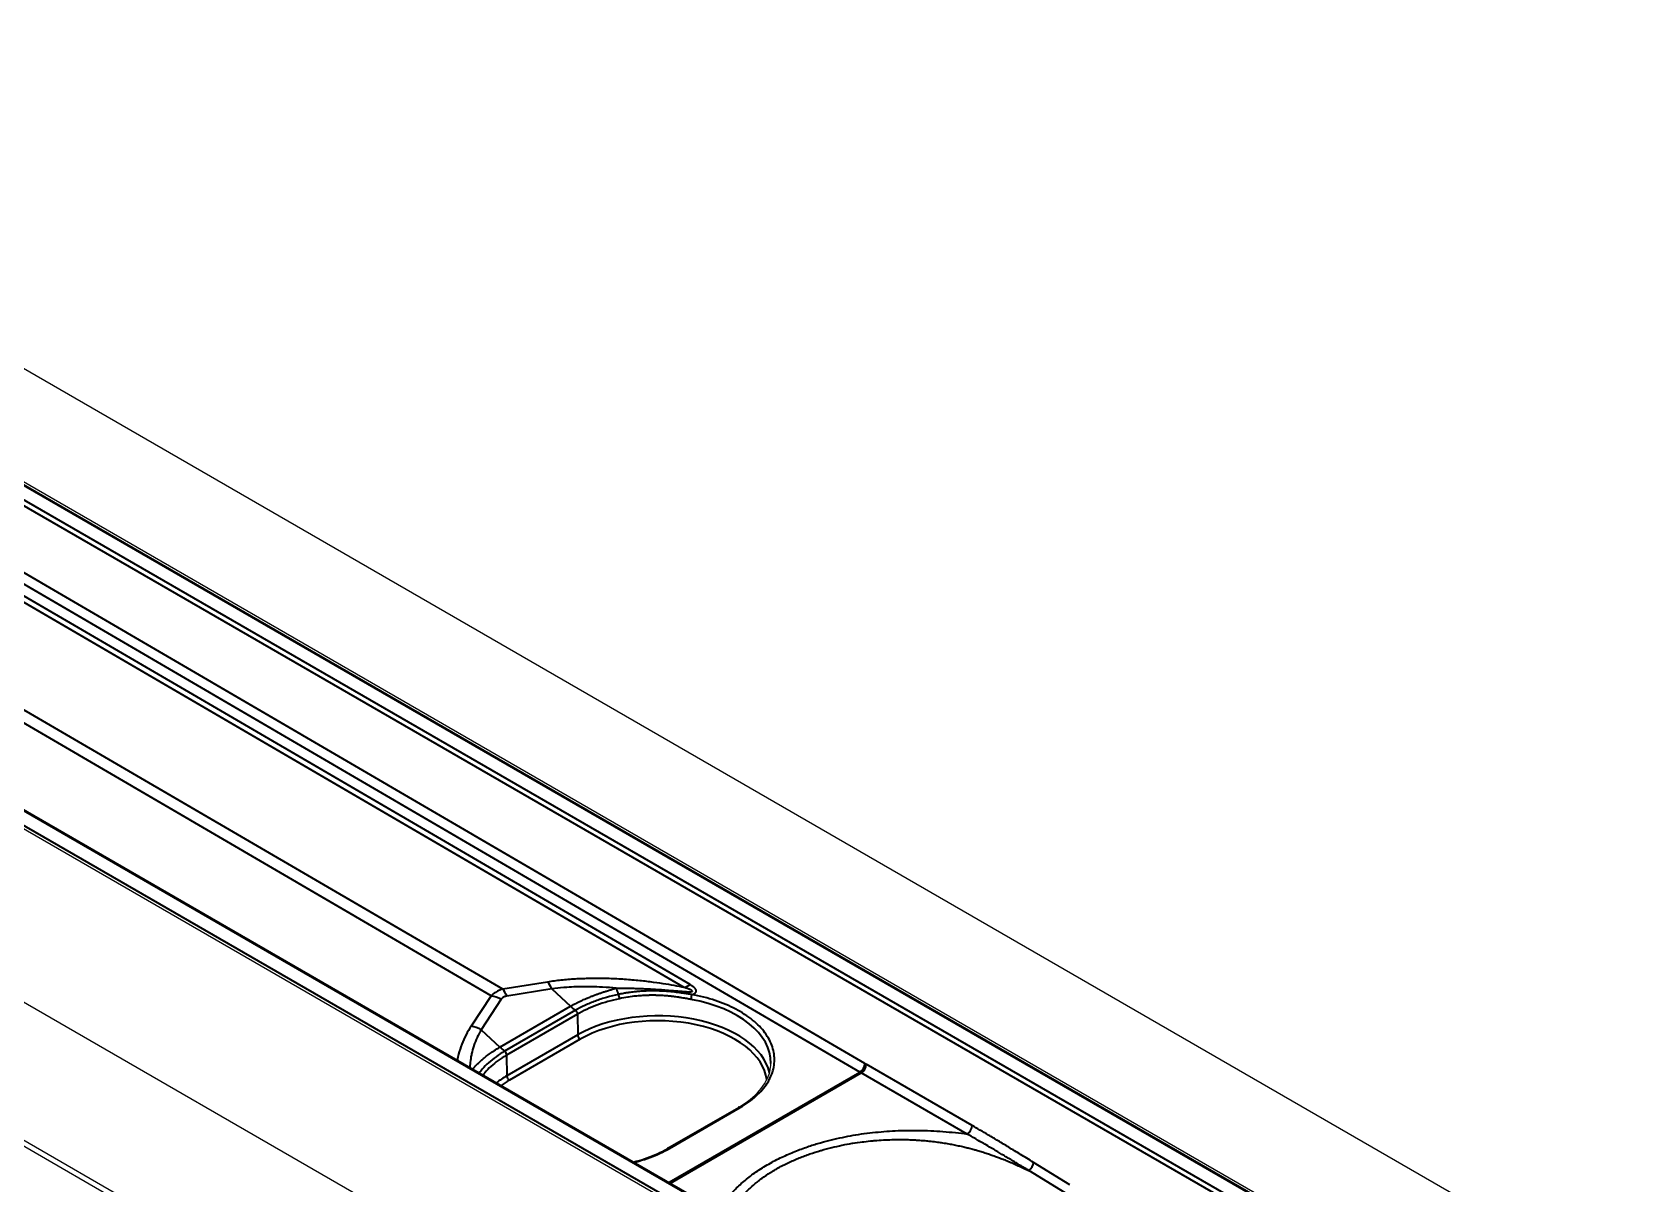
# Model space of a CAD drawing. Header units: millimetres. Extents: x 101 to 3000, y 150 to 4305.
# Drawn here: x 1748.4 to 1919.1, y 1301.6 to 1424.1 of the extents above; entities that cross this region are included whole.
import ezdxf

# ---------------------------------------------------------------- set-up
doc = ezdxf.new("R2010")
doc.units = ezdxf.units.MM
doc.header["$LTSCALE"] = 15
doc.layers.add('_Sichtbarkanten', color=7, linetype='Continuous', lineweight=25)
doc.layers.add('Sichtbar schmal (ISO)', color=7, linetype='Continuous', lineweight=35)

msp = doc.modelspace()

# ---------------------------------------------------------------- linework, layer by layer
at = {"layer": '_Sichtbarkanten'}
for p, q in [((1636.03, 1452.7), (2166.36, 1146.51)), ((1577.69, 1419.02), (2108.02, 1112.83)), ((1679.52, 1415.26), (2101.67, 1171.53)), ((1680.21, 1415.13), (2101.29, 1172.02)), ((2069.31, 1153.55), (1648.23, 1396.67)), ((2071.7, 1154.24), (1649.56, 1397.95)), ((1615.08, 1382.12), (1813.96, 1267.3)), ((1671.56, 1350.13), (1762.25, 1297.77)), ((1823.48, 1309.77), (1815.95, 1305.42))]:
    msp.add_line(p, q, dxfattribs=at)
msp.add_ellipse((1814.88, 1314.58), major_axis=(-12.05, 0.06), ratio=0.580459, start_param=3.131904, end_param=3.131913, dxfattribs=at)
for points, knots in [([(1823.48, 1309.77), (1824.38, 1310.29), (1825.15, 1310.91), (1826.26, 1312.19), (1826.63, 1312.88), (1826.88, 1313.86), (1826.93, 1314.16), (1826.93, 1314.45)], [0, 0, 0, 0, 0.5169, 0.5169, 1.025359, 1.025359, 1.242943, 1.242943, 1.242943, 1.242943]), ([(1812.32, 1303.99), (1813.13, 1304.2), (1813.9, 1304.45), (1815.08, 1304.96), (1815.53, 1305.18), (1815.95, 1305.42)], [2.7346779, 2.7346779, 2.7346779, 2.7346779, 3.0876656, 3.0876656, 3.3269025, 3.3269025, 3.3269025, 3.3269025])]:
    msp.add_open_spline(points, degree=3, knots=knots, dxfattribs=at)
at = {"layer": 'Sichtbar schmal (ISO)'}
for p, q in [((2101.48, 1171.51), (1679.33, 1415.24)), ((2099.87, 1170.29), (1677.74, 1414.01)), ((1678.01, 1414.47), (2100.14, 1170.75)), ((1836.92, 1314.43), (1677.74, 1407.31)), ((1836.39, 1313.52), (1677.21, 1406.4)), ((1648.03, 1397.17), (2070.18, 1153.44)), ((2071.51, 1154.22), (1649.38, 1397.94)), ((1818.33, 1322.83), (1703.96, 1389.54)), ((1817.72, 1322.52), (1703.36, 1389.23)), ((1798.42, 1322.33), (1700.41, 1379.51)), ((1797.21, 1321.64), (1699.2, 1378.81)), ((1803.19, 1323.1), (1798.42, 1322.33)), ((1797.21, 1321.64), (1795.07, 1318.41)), ((1798.27, 1321.26), (1796.13, 1318.03)), ((1803.65, 1322.37), (1798.87, 1321.61)), ((1803.65, 1322.37), (1805.64, 1320.52)), ((1798.12, 1316.18), (1805.64, 1320.52)), ((1806.14, 1320.09), (1798.62, 1315.75)), ((1806.36, 1319.67), (1798.83, 1315.32)), ((1806.36, 1319.67), (1806.39, 1317.47)), ((1796.13, 1318.03), (1798.12, 1316.18)), ((1806.39, 1317.47), (1798.86, 1313.12)), ((1806.66, 1317.01), (1799.13, 1312.67)), ((1798.83, 1315.32), (1798.86, 1313.12)), ((1816.1, 1301.81), (1836.39, 1313.52)), ((1816.24, 1301.73), (1836.53, 1313.44)), ((1847.79, 1306.94), (1836.53, 1313.44)), ((1848.32, 1307.85), (1837.06, 1314.35)), ((1816.14, 1305.41), (1823.67, 1309.75)), ((1858.2, 1300.68), (1854.35, 1303.06)), ((1858.7, 1301.55), (1854.84, 1303.92))]:
    msp.add_line(p, q, dxfattribs=at)
for centre, major_axis, ratio, start_param, end_param in [((1802.88, 1319.89), (0.59, -3.7), 0.393811, 2.240031, 2.552528), ((1797.49, 1318.78), (3.13, -2.07), 0.678392, 1.764791, 2.077288), ((1798.1, 1319.13), (0.59, -3.7), 0.393812, 2.240031, 2.552527), ((1811.2, 1326.87), (1.27, -7.39), 0.236301, 5.314743, 5.431955), ((1810.7, 1321.52), (0.079, -0.367), 0.269867, 0.94212, 2.279891), ((1818.36, 1328.93), (3.78, 6.48), 0.574319, 3.815229, 3.929596), ((1818.54, 1321.45), (-0.067, -0.369), 0.237426, 3.781911, 5.332801), ((1814.88, 1314.58), (-12.05, 0.06), 0.580459, 3.131913, 4.416645), ((1807.19, 1325.48), (3.75, -6.5), 0.57735, 5.201094, 5.298232), ((1814.88, 1312.57), (12.01, 0), 0.57735, 0.132278, 2.356194), ((1795.36, 1315.55), (3.13, -2.07), 0.678392, 1.764791, 2.077288), ((1814.88, 1312.27), (11.63, 0), 0.57735, 0.067115, 2.356194), ((1799.67, 1321.14), (3.75, -6.5), 0.57735, 5.201094, 5.298232), ((1806.66, 1317.32), (-0.187, 0.325), 0.57735, 0.802851, 2.356194), ((1798.57, 1315.47), (0.181, -0.328), 0.577882, 0.813784, 2.167422), ((1836.39, 1314.13), (0.378, 0.648), 0.574372, 3.929636, 5.482984), ((1837.57, 1347.98), (-17.73, 35.68), 0.585277, 2.413998, 2.418965), ((1807.35, 1308.22), (-12.01, 0), 0.57735, 5.497787, 5.637259), ((1799.13, 1312.97), (-0.187, 0.325), 0.57735, 0.802851, 2.356194), ((1836.53, 1344.06), (-18.75, 32.48), 0.57735, 2.350959, 2.356194), ((1836.53, 1314.05), (0.375, 0.65), 0.57735, 3.926992, 5.480334), ((1807.35, 1307.92), (-11.63, 0), 0.57735, 5.497787, 5.609846), ((1823.67, 1309.45), (-0.187, 0.325), 0.57735, 5.492551, 6.283185), ((1847.79, 1307.55), (0.375, 0.65), 0.57735, 3.926991, 5.480334), ((1816.14, 1305.1), (-0.188, 0.325), 0.57735, 5.492551, 6.283185), ((1854.31, 1303.63), (0.393, 0.639), 0.55888, 4.038057, 5.496129)]:
    msp.add_ellipse(centre, major_axis=major_axis, ratio=ratio, start_param=start_param, end_param=end_param, dxfattribs=at)
for points, knots in [([(1817.72, 1322.52), (1817.39, 1322.58), (1817.03, 1322.65), (1816.66, 1322.72), (1816.28, 1322.79), (1815.89, 1322.85), (1815.46, 1322.92), (1815.04, 1322.98), (1814.59, 1323.05), (1814.11, 1323.11), (1813.63, 1323.17), (1813.13, 1323.22), (1812.6, 1323.27), (1812.07, 1323.32), (1811.52, 1323.37), (1810.97, 1323.4), (1810.42, 1323.43), (1809.87, 1323.46), (1809.32, 1323.47), (1808.77, 1323.48), (1808.24, 1323.48), (1807.71, 1323.47), (1807.17, 1323.46), (1806.64, 1323.44), (1806.12, 1323.41), (1805.61, 1323.38), (1805.1, 1323.34), (1804.61, 1323.29), (1804.12, 1323.24), (1803.65, 1323.17), (1803.19, 1323.1)], [0, 0, 0, 0, 0.1, 0.1, 0.1, 0.2, 0.2, 0.2, 0.3, 0.3, 0.3, 0.4, 0.4, 0.4, 0.5, 0.5, 0.5, 0.6, 0.6, 0.6, 0.7, 0.7, 0.7, 0.8, 0.8, 0.8, 0.9, 0.9, 0.9, 1, 1, 1, 1]), ([(1798.42, 1322.33), (1798.32, 1322.31), (1798.22, 1322.28), (1798.13, 1322.24), (1798.04, 1322.21), (1797.96, 1322.17), (1797.87, 1322.12), (1797.79, 1322.08), (1797.71, 1322.04), (1797.64, 1321.99), (1797.56, 1321.94), (1797.49, 1321.88), (1797.41, 1321.83), (1797.34, 1321.77), (1797.27, 1321.7), (1797.21, 1321.64)], [0.000001, 0.000001, 0.000001, 0.000001, 0.2, 0.2, 0.2, 0.4, 0.4, 0.4, 0.6, 0.6, 0.6, 0.8, 0.8, 0.8, 1, 1, 1, 1]), ([(1798.87, 1321.61), (1798.82, 1321.6), (1798.71, 1321.57), (1798.57, 1321.52), (1798.45, 1321.45), (1798.35, 1321.37), (1798.29, 1321.3), (1798.27, 1321.26)], [0.0000019, 0.0000019, 0.0000019, 0.0000019, 0.2, 0.4, 0.6, 0.8, 1, 1, 1, 1]), ([(1810.48, 1322.44), (1810, 1322.48), (1809.52, 1322.52), (1809.04, 1322.55), (1808.93, 1322.55), (1808.83, 1322.56), (1808.72, 1322.56), (1808.35, 1322.58), (1807.98, 1322.59), (1807.62, 1322.59), (1807.39, 1322.6), (1807.17, 1322.6), (1806.94, 1322.59), (1806.7, 1322.59), (1806.46, 1322.59), (1806.23, 1322.58), (1805.89, 1322.57), (1805.56, 1322.55), (1805.23, 1322.53), (1805.12, 1322.52), (1805.01, 1322.51), (1804.9, 1322.51), (1804.47, 1322.47), (1804.05, 1322.43), (1803.65, 1322.37)], [0.0000001, 0.0000001, 0.0000001, 0.0000001, 0.2, 0.2, 0.2, 0.2441304, 0.2441304, 0.2441304, 0.4, 0.4, 0.4, 0.4962834, 0.4962834, 0.4962834, 0.6, 0.6, 0.6, 0.7482983, 0.7482983, 0.7482983, 0.8, 0.8, 0.8, 1, 1, 1, 1]), ([(1805.64, 1320.52), (1805.85, 1320.64), (1806.06, 1320.75), (1806.25, 1320.85), (1806.27, 1320.86), (1806.29, 1320.87), (1806.31, 1320.88), (1806.48, 1320.97), (1806.66, 1321.06), (1806.82, 1321.13), (1806.85, 1321.15), (1806.88, 1321.16), (1806.91, 1321.18), (1807.06, 1321.25), (1807.21, 1321.31), (1807.35, 1321.37), (1807.39, 1321.39), (1807.43, 1321.41), (1807.47, 1321.42), (1807.6, 1321.48), (1807.73, 1321.53), (1807.85, 1321.58), (1807.9, 1321.6), (1807.95, 1321.62), (1807.99, 1321.63), (1808.11, 1321.68), (1808.22, 1321.72), (1808.34, 1321.76), (1808.39, 1321.78), (1808.44, 1321.8), (1808.49, 1321.82), (1808.59, 1321.86), (1808.7, 1321.89), (1808.81, 1321.93), (1808.86, 1321.95), (1808.92, 1321.97), (1808.97, 1321.99), (1809.08, 1322.02), (1809.19, 1322.06), (1809.31, 1322.09), (1809.36, 1322.11), (1809.41, 1322.13), (1809.46, 1322.14), (1809.59, 1322.18), (1809.72, 1322.22), (1809.85, 1322.26), (1809.89, 1322.27), (1809.93, 1322.28), (1809.97, 1322.29), (1810.14, 1322.34), (1810.31, 1322.39), (1810.48, 1322.44)], [0, 0, 0, 0, 0.1017218, 0.1017218, 0.1017218, 0.1111111, 0.1111111, 0.1111111, 0.2046711, 0.2046711, 0.2046711, 0.2222222, 0.2222222, 0.2222222, 0.308684, 0.308684, 0.308684, 0.3333333, 0.3333333, 0.3333333, 0.4139675, 0.4139675, 0.4139675, 0.4444444, 0.4444444, 0.4444444, 0.521176, 0.521176, 0.521176, 0.5555556, 0.5555556, 0.5555556, 0.6300864, 0.6300864, 0.6300864, 0.6666667, 0.6666667, 0.6666667, 0.7425849, 0.7425849, 0.7425849, 0.7777778, 0.7777778, 0.7777778, 0.8638146, 0.8638146, 0.8638146, 0.8888889, 0.8888889, 0.8888889, 0.9999999, 0.9999999, 0.9999999, 0.9999999]), ([(1810.72, 1321.78), (1810.3, 1321.68), (1809.88, 1321.58), (1809.47, 1321.47), (1809.06, 1321.35), (1808.66, 1321.22), (1808.28, 1321.08), (1807.89, 1320.93), (1807.52, 1320.78), (1807.16, 1320.61), (1806.8, 1320.45), (1806.46, 1320.27), (1806.14, 1320.09)], [0, 0, 0, 0, 0.248741, 0.248741, 0.248741, 0.499365, 0.499365, 0.499365, 0.749894, 0.749894, 0.749894, 1, 1, 1, 1]), ([(1810.83, 1321.32), (1810.41, 1321.23), (1810, 1321.13), (1809.61, 1321.02), (1809.2, 1320.9), (1808.81, 1320.78), (1808.44, 1320.64), (1808.06, 1320.5), (1807.7, 1320.35), (1807.35, 1320.19), (1807, 1320.02), (1806.67, 1319.85), (1806.36, 1319.67)], [0, 0, 0, 0, 0.24907, 0.24907, 0.24907, 0.5, 0.5, 0.5, 0.75, 0.75, 0.75, 1, 1, 1, 1]), ([(1810.48, 1322.44), (1810.5, 1322.44), (1810.51, 1322.44), (1810.53, 1322.44), (1810.73, 1322.44), (1810.93, 1322.44), (1811.12, 1322.44), (1811.33, 1322.44), (1811.53, 1322.44), (1811.73, 1322.44), (1811.93, 1322.44), (1812.13, 1322.43), (1812.33, 1322.43), (1812.34, 1322.43), (1812.35, 1322.43), (1812.37, 1322.43), (1812.55, 1322.42), (1812.73, 1322.42), (1812.92, 1322.41), (1813.11, 1322.41), (1813.3, 1322.4), (1813.49, 1322.39), (1813.68, 1322.38), (1813.87, 1322.37), (1814.04, 1322.36), (1814.05, 1322.36), (1814.06, 1322.36), (1814.08, 1322.36), (1814.24, 1322.35), (1814.39, 1322.34), (1814.53, 1322.33), (1814.68, 1322.32), (1814.83, 1322.31), (1814.96, 1322.31), (1815.1, 1322.3), (1815.23, 1322.29), (1815.35, 1322.28), (1815.43, 1322.27), (1815.52, 1322.27), (1815.6, 1322.26), (1815.63, 1322.26), (1815.66, 1322.25), (1815.7, 1322.25), (1815.81, 1322.24), (1815.91, 1322.24), (1816.01, 1322.23), (1816.11, 1322.22), (1816.2, 1322.21), (1816.29, 1322.2), (1816.38, 1322.2), (1816.47, 1322.19), (1816.55, 1322.18), (1816.63, 1322.18), (1816.71, 1322.17), (1816.79, 1322.16), (1816.84, 1322.16), (1816.89, 1322.15), (1816.94, 1322.15), (1816.96, 1322.15), (1816.98, 1322.15), (1817, 1322.15), (1817.07, 1322.14), (1817.13, 1322.13), (1817.19, 1322.13), (1817.26, 1322.12), (1817.32, 1322.12), (1817.37, 1322.12), (1817.43, 1322.11), (1817.48, 1322.11), (1817.54, 1322.1), (1817.59, 1322.1), (1817.64, 1322.1), (1817.68, 1322.09), (1817.73, 1322.09), (1817.78, 1322.09), (1817.82, 1322.08), (1817.87, 1322.08), (1817.91, 1322.08), (1817.95, 1322.08), (1817.99, 1322.07), (1818.03, 1322.07), (1818.06, 1322.07), (1818.09, 1322.07), (1818.12, 1322.07), (1818.15, 1322.07), (1818.16, 1322.07), (1818.16, 1322.07), (1818.17, 1322.07), (1818.2, 1322.07), (1818.23, 1322.07), (1818.26, 1322.07), (1818.29, 1322.07), (1818.32, 1322.07), (1818.35, 1322.07), (1818.37, 1322.07), (1818.4, 1322.07), (1818.42, 1322.07), (1818.44, 1322.07), (1818.46, 1322.08), (1818.48, 1322.08), (1818.49, 1322.08), (1818.51, 1322.08), (1818.52, 1322.09), (1818.53, 1322.09), (1818.54, 1322.09), (1818.55, 1322.1), (1818.56, 1322.1), (1818.57, 1322.11), (1818.57, 1322.11), (1818.58, 1322.12), (1818.58, 1322.12), (1818.58, 1322.13), (1818.58, 1322.13), (1818.58, 1322.14), (1818.58, 1322.14), (1818.58, 1322.15), (1818.57, 1322.16), (1818.56, 1322.17), (1818.56, 1322.17), (1818.55, 1322.18), (1818.53, 1322.19), (1818.52, 1322.2), (1818.5, 1322.21), (1818.48, 1322.22), (1818.47, 1322.23), (1818.45, 1322.24), (1818.42, 1322.26), (1818.4, 1322.27), (1818.37, 1322.28), (1818.34, 1322.29), (1818.32, 1322.3), (1818.3, 1322.31), (1818.27, 1322.32), (1818.27, 1322.33), (1818.26, 1322.33), (1818.25, 1322.33), (1818.22, 1322.34), (1818.18, 1322.36), (1818.14, 1322.37), (1818.1, 1322.39), (1818.06, 1322.4), (1818.02, 1322.42), (1817.98, 1322.43), (1817.93, 1322.45), (1817.88, 1322.46), (1817.83, 1322.48), (1817.78, 1322.5), (1817.72, 1322.52)], [0, 0, 0, 0, 0.001783, 0.001783, 0.001783, 0.02381, 0.02381, 0.02381, 0.047619, 0.047619, 0.047619, 0.071429, 0.071429, 0.071429, 0.07295, 0.07295, 0.07295, 0.095238, 0.095238, 0.095238, 0.119048, 0.119048, 0.119048, 0.142857, 0.142857, 0.142857, 0.144657, 0.144657, 0.144657, 0.166667, 0.166667, 0.166667, 0.190476, 0.190476, 0.190476, 0.214286, 0.214286, 0.214286, 0.230857, 0.230857, 0.230857, 0.238095, 0.238095, 0.238095, 0.261905, 0.261905, 0.261905, 0.285714, 0.285714, 0.285714, 0.309524, 0.309524, 0.309524, 0.333333, 0.333333, 0.333333, 0.350198, 0.350198, 0.350198, 0.357143, 0.357143, 0.357143, 0.380952, 0.380952, 0.380952, 0.404762, 0.404762, 0.404762, 0.428571, 0.428571, 0.428571, 0.452381, 0.452381, 0.452381, 0.47619, 0.47619, 0.47619, 0.5, 0.5, 0.5, 0.52381, 0.52381, 0.52381, 0.54273, 0.54273, 0.54273, 0.547619, 0.547619, 0.547619, 0.571429, 0.571429, 0.571429, 0.595238, 0.595238, 0.595238, 0.619048, 0.619048, 0.619048, 0.642857, 0.642857, 0.642857, 0.666667, 0.666667, 0.666667, 0.690476, 0.690476, 0.690476, 0.714286, 0.714286, 0.714286, 0.738095, 0.738095, 0.738095, 0.761905, 0.761905, 0.761905, 0.785714, 0.785714, 0.785714, 0.809524, 0.809524, 0.809524, 0.833333, 0.833333, 0.833333, 0.857143, 0.857143, 0.857143, 0.880952, 0.880952, 0.880952, 0.899753, 0.899753, 0.899753, 0.904762, 0.904762, 0.904762, 0.928571, 0.928571, 0.928571, 0.952381, 0.952381, 0.952381, 0.97619, 0.97619, 0.97619, 1, 1, 1, 1]), ([(1818.54, 1321.76), (1818.5, 1321.77), (1818.45, 1321.77), (1818.4, 1321.78), (1818.38, 1321.79), (1818.36, 1321.79), (1818.33, 1321.79), (1818.31, 1321.8), (1818.28, 1321.8), (1818.25, 1321.81), (1818.2, 1321.81), (1818.16, 1321.82), (1818.11, 1321.83), (1818.1, 1321.83), (1818.1, 1321.83), (1818.1, 1321.83), (1818.05, 1321.84), (1817.99, 1321.85), (1817.94, 1321.86), (1817.91, 1321.86), (1817.88, 1321.87), (1817.85, 1321.87), (1817.83, 1321.87), (1817.8, 1321.88), (1817.78, 1321.88), (1817.73, 1321.89), (1817.67, 1321.9), (1817.61, 1321.91), (1817.6, 1321.91), (1817.58, 1321.91), (1817.56, 1321.91), (1817.52, 1321.92), (1817.48, 1321.93), (1817.44, 1321.93), (1817.38, 1321.94), (1817.31, 1321.95), (1817.25, 1321.96), (1817.18, 1321.97), (1817.11, 1321.98), (1817.04, 1321.99), (1817, 1321.99), (1816.95, 1322), (1816.9, 1322), (1816.88, 1322.01), (1816.85, 1322.01), (1816.82, 1322.01), (1816.74, 1322.02), (1816.66, 1322.03), (1816.58, 1322.04), (1816.56, 1322.04), (1816.54, 1322.04), (1816.52, 1322.05), (1816.45, 1322.05), (1816.38, 1322.06), (1816.31, 1322.07), (1816.24, 1322.07), (1816.17, 1322.08), (1816.1, 1322.09), (1816.08, 1322.09), (1816.05, 1322.09), (1816.03, 1322.09), (1815.92, 1322.1), (1815.82, 1322.11), (1815.71, 1322.12), (1815.69, 1322.12), (1815.66, 1322.12), (1815.64, 1322.12), (1815.55, 1322.13), (1815.46, 1322.13), (1815.36, 1322.14), (1815.28, 1322.14), (1815.21, 1322.14), (1815.13, 1322.14), (1815.08, 1322.15), (1815.03, 1322.15), (1814.97, 1322.15), (1814.84, 1322.15), (1814.71, 1322.16), (1814.57, 1322.16), (1814.56, 1322.16), (1814.55, 1322.16), (1814.54, 1322.16), (1814.38, 1322.16), (1814.22, 1322.16), (1814.05, 1322.15), (1814.02, 1322.15), (1813.98, 1322.15), (1813.95, 1322.15), (1813.81, 1322.15), (1813.66, 1322.14), (1813.52, 1322.14), (1813.43, 1322.13), (1813.35, 1322.13), (1813.26, 1322.12), (1813.16, 1322.11), (1813.06, 1322.11), (1812.96, 1322.1), (1812.81, 1322.09), (1812.65, 1322.07), (1812.5, 1322.06), (1812.46, 1322.05), (1812.43, 1322.05), (1812.39, 1322.04), (1812.21, 1322.02), (1812.02, 1322), (1811.83, 1321.97), (1811.77, 1321.96), (1811.71, 1321.95), (1811.65, 1321.95), (1811.52, 1321.93), (1811.39, 1321.9), (1811.26, 1321.88), (1811.08, 1321.85), (1810.91, 1321.81), (1810.72, 1321.78)], [0, 0, 0, 0, 0.0416341, 0.0416341, 0.0416341, 0.0625, 0.0625, 0.0625, 0.0866207, 0.0866207, 0.0866207, 0.125, 0.125, 0.125, 0.1276593, 0.1276593, 0.1276593, 0.1662083, 0.1662083, 0.1662083, 0.1875, 0.1875, 0.1875, 0.2033565, 0.2033565, 0.2033565, 0.2399222, 0.2399222, 0.2399222, 0.25, 0.25, 0.25, 0.2764862, 0.2764862, 0.2764862, 0.3125, 0.3125, 0.3125, 0.3510776, 0.3510776, 0.3510776, 0.375, 0.375, 0.375, 0.3895387, 0.3895387, 0.3895387, 0.4289244, 0.4289244, 0.4289244, 0.4375, 0.4375, 0.4375, 0.4693245, 0.4693245, 0.4693245, 0.5, 0.5, 0.5, 0.5108569, 0.5108569, 0.5108569, 0.553618, 0.553618, 0.553618, 0.5625, 0.5625, 0.5625, 0.597656, 0.597656, 0.597656, 0.625, 0.625, 0.625, 0.6431249, 0.6431249, 0.6431249, 0.6875, 0.6875, 0.6875, 0.6904332, 0.6904332, 0.6904332, 0.7396953, 0.7396953, 0.7396953, 0.75, 0.75, 0.75, 0.7896329, 0.7896329, 0.7896329, 0.8125, 0.8125, 0.8125, 0.837854, 0.837854, 0.837854, 0.875, 0.875, 0.875, 0.8829222, 0.8829222, 0.8829222, 0.9250289, 0.9250289, 0.9250289, 0.9375, 0.9375, 0.9375, 0.9648926, 0.9648926, 0.9648926, 0.9999999, 0.9999999, 0.9999999, 0.9999999]), ([(1818.43, 1321.25), (1818.36, 1321.26), (1818.3, 1321.28), (1818.23, 1321.29), (1818.22, 1321.29), (1818.22, 1321.29), (1818.21, 1321.29), (1818.15, 1321.3), (1818.08, 1321.32), (1818, 1321.33), (1817.99, 1321.33), (1817.98, 1321.33), (1817.97, 1321.34), (1817.9, 1321.35), (1817.83, 1321.36), (1817.75, 1321.37), (1817.73, 1321.38), (1817.72, 1321.38), (1817.7, 1321.38), (1817.63, 1321.39), (1817.55, 1321.41), (1817.47, 1321.42), (1817.45, 1321.42), (1817.42, 1321.43), (1817.4, 1321.43), (1817.32, 1321.44), (1817.25, 1321.46), (1817.17, 1321.47), (1817.13, 1321.47), (1817.1, 1321.48), (1817.06, 1321.48), (1816.99, 1321.49), (1816.91, 1321.51), (1816.83, 1321.52), (1816.79, 1321.52), (1816.74, 1321.53), (1816.69, 1321.53), (1816.62, 1321.54), (1816.54, 1321.55), (1816.46, 1321.56), (1816.4, 1321.57), (1816.34, 1321.58), (1816.28, 1321.58), (1816.21, 1321.59), (1816.13, 1321.6), (1816.05, 1321.6), (1815.98, 1321.61), (1815.9, 1321.62), (1815.82, 1321.63), (1815.75, 1321.63), (1815.68, 1321.64), (1815.61, 1321.64), (1815.51, 1321.65), (1815.42, 1321.65), (1815.32, 1321.66), (1815.25, 1321.66), (1815.18, 1321.67), (1815.11, 1321.67), (1815, 1321.68), (1814.88, 1321.68), (1814.75, 1321.68), (1814.69, 1321.68), (1814.63, 1321.69), (1814.56, 1321.69), (1814.42, 1321.69), (1814.28, 1321.69), (1814.12, 1321.69), (1814.07, 1321.69), (1814.01, 1321.68), (1813.96, 1321.68), (1813.79, 1321.68), (1813.61, 1321.67), (1813.42, 1321.66), (1813.38, 1321.66), (1813.33, 1321.66), (1813.29, 1321.66), (1813.08, 1321.64), (1812.87, 1321.63), (1812.64, 1321.6), (1812.61, 1321.6), (1812.58, 1321.6), (1812.55, 1321.6), (1812.3, 1321.57), (1812.04, 1321.54), (1811.77, 1321.5), (1811.76, 1321.49), (1811.74, 1321.49), (1811.73, 1321.49), (1811.44, 1321.44), (1811.14, 1321.39), (1810.83, 1321.32)], [0, 0, 0, 0, 0.0625, 0.0625, 0.0625, 0.066189, 0.066189, 0.066189, 0.125, 0.125, 0.125, 0.133162, 0.133162, 0.133162, 0.1875, 0.1875, 0.1875, 0.199949, 0.199949, 0.199949, 0.25, 0.25, 0.25, 0.266575, 0.266575, 0.266575, 0.3125, 0.3125, 0.3125, 0.333123, 0.333123, 0.333123, 0.375, 0.375, 0.375, 0.39966, 0.39966, 0.39966, 0.4375, 0.4375, 0.4375, 0.466253, 0.466253, 0.466253, 0.5, 0.5, 0.5, 0.532921, 0.532921, 0.532921, 0.5625, 0.5625, 0.5625, 0.599677, 0.599677, 0.599677, 0.625, 0.625, 0.625, 0.666537, 0.666537, 0.666537, 0.6875, 0.6875, 0.6875, 0.733514, 0.733514, 0.733514, 0.75, 0.75, 0.75, 0.800635, 0.800635, 0.800635, 0.8125, 0.8125, 0.8125, 0.867708, 0.867708, 0.867708, 0.875, 0.875, 0.875, 0.934336, 0.934336, 0.934336, 0.9375, 0.9375, 0.9375, 1, 1, 1, 1]), ([(1818.54, 1321.76), (1818.57, 1321.77), (1818.63, 1321.79), (1818.72, 1321.83), (1818.79, 1321.87), (1818.86, 1321.91), (1818.91, 1321.95), (1818.94, 1321.99), (1818.97, 1322.04), (1818.99, 1322.08), (1819, 1322.13), (1819, 1322.19), (1818.98, 1322.25), (1818.95, 1322.31), (1818.91, 1322.38), (1818.85, 1322.45), (1818.77, 1322.52), (1818.68, 1322.59), (1818.58, 1322.66), (1818.46, 1322.74), (1818.38, 1322.8), (1818.33, 1322.83)], [0, 0, 0, 0, 0.0526316, 0.1052632, 0.1578947, 0.2105263, 0.2631579, 0.3157895, 0.3684211, 0.4210526, 0.4736842, 0.5263158, 0.5789474, 0.6315789, 0.6842105, 0.7368421, 0.7894737, 0.8421053, 0.8947368, 0.9473684, 0.9999999, 0.9999999, 0.9999999, 0.9999999]), ([(1823.67, 1309.75), (1823.98, 1309.93), (1824.57, 1310.31), (1825.36, 1310.95), (1826.03, 1311.63), (1826.57, 1312.35), (1826.96, 1313.09), (1827.22, 1313.86), (1827.33, 1314.64), (1827.29, 1315.42), (1827.11, 1316.2), (1826.79, 1316.96), (1826.32, 1317.69), (1825.73, 1318.4), (1825, 1319.06), (1824.16, 1319.67), (1823.2, 1320.23), (1822.15, 1320.72), (1821.02, 1321.15), (1819.81, 1321.5), (1818.97, 1321.68), (1818.54, 1321.76)], [0, 0, 0, 0, 0.0526316, 0.1052632, 0.1578947, 0.2105263, 0.2631579, 0.3157895, 0.3684211, 0.4210526, 0.4736842, 0.5263158, 0.5789474, 0.6315789, 0.6842105, 0.7368421, 0.7894737, 0.8421053, 0.8947368, 0.9473684, 1, 1, 1, 1]), ([(1806.14, 1320.09), (1806.17, 1320.07), (1806.19, 1320.05), (1806.21, 1320.02), (1806.23, 1320), (1806.25, 1319.97), (1806.27, 1319.94), (1806.29, 1319.91), (1806.31, 1319.88), (1806.32, 1319.85), (1806.33, 1319.82), (1806.34, 1319.79), (1806.35, 1319.76), (1806.36, 1319.73), (1806.36, 1319.7), (1806.36, 1319.67)], [0, 0, 0, 0, 0.2, 0.2, 0.2, 0.4, 0.4, 0.4, 0.6, 0.6, 0.6, 0.8, 0.8, 0.8, 1, 1, 1, 1]), ([(1795.07, 1318.41), (1794.87, 1318.12), (1794.51, 1317.5), (1794.06, 1316.5), (1793.76, 1315.57), (1793.64, 1315), (1793.6, 1314.79)], [0, 0, 0, 0, 0.0909091, 0.1818182, 0.2727273, 0.3245409, 0.3245409, 0.3245409, 0.3245409]), ([(1796.13, 1318.03), (1795.98, 1317.77), (1795.83, 1317.5), (1795.7, 1317.22), (1795.7, 1317.21), (1795.7, 1317.21), (1795.7, 1317.21), (1795.57, 1316.94), (1795.46, 1316.65), (1795.36, 1316.36), (1795.35, 1316.35), (1795.35, 1316.33), (1795.34, 1316.31), (1795.25, 1316.04), (1795.17, 1315.76), (1795.11, 1315.47), (1795.1, 1315.43), (1795.09, 1315.39), (1795.09, 1315.36), (1795.03, 1315.09), (1794.99, 1314.81), (1794.96, 1314.54), (1794.96, 1314.49), (1794.95, 1314.44), (1794.95, 1314.38), (1794.94, 1314.27), (1794.93, 1314.15), (1794.92, 1314.03)], [0, 0, 0, 0, 0.1980709, 0.1980709, 0.1980709, 0.2, 0.2, 0.2, 0.3895764, 0.3895764, 0.3895764, 0.4, 0.4, 0.4, 0.5772162, 0.5772162, 0.5772162, 0.6, 0.6, 0.6, 0.7675736, 0.7675736, 0.7675736, 0.8, 0.8, 0.8, 0.8743622, 0.8743622, 0.8743622, 0.8743622]), ([(1795.24, 1313.85), (1795.28, 1313.9), (1795.33, 1313.96), (1795.38, 1314.01), (1795.38, 1314.01), (1795.38, 1314.01), (1795.38, 1314.01), (1795.46, 1314.1), (1795.54, 1314.19), (1795.63, 1314.28), (1795.63, 1314.28), (1795.64, 1314.28), (1795.64, 1314.29), (1795.72, 1314.38), (1795.81, 1314.46), (1795.9, 1314.55), (1795.91, 1314.55), (1795.91, 1314.56), (1795.91, 1314.56), (1796.01, 1314.65), (1796.11, 1314.74), (1796.21, 1314.83), (1796.22, 1314.83), (1796.22, 1314.84), (1796.22, 1314.84), (1796.33, 1314.93), (1796.45, 1315.03), (1796.58, 1315.13), (1796.7, 1315.23), (1796.84, 1315.34), (1797, 1315.45), (1797, 1315.45), (1797, 1315.46), (1797.01, 1315.46), (1797.16, 1315.57), (1797.32, 1315.68), (1797.5, 1315.8), (1797.51, 1315.8), (1797.51, 1315.81), (1797.52, 1315.81), (1797.7, 1315.93), (1797.9, 1316.05), (1798.12, 1316.18)], [0.1571648, 0.1571648, 0.1571648, 0.1571648, 0.2202695, 0.2202695, 0.2202695, 0.2222222, 0.2222222, 0.2222222, 0.3290383, 0.3290383, 0.3290383, 0.3333333, 0.3333333, 0.3333333, 0.4398323, 0.4398323, 0.4398323, 0.4444444, 0.4444444, 0.4444444, 0.5526627, 0.5526627, 0.5526627, 0.5555556, 0.5555556, 0.5555556, 0.6666667, 0.6666667, 0.6666667, 0.7777778, 0.7777778, 0.7777778, 0.7810456, 0.7810456, 0.7810456, 0.8888889, 0.8888889, 0.8888889, 0.8924579, 0.8924579, 0.8924579, 1, 1, 1, 1]), ([(1798.62, 1315.75), (1798.3, 1315.56), (1798, 1315.36), (1797.71, 1315.16), (1797.43, 1314.95), (1797.16, 1314.74), (1796.92, 1314.52), (1796.92, 1314.52), (1796.92, 1314.52), (1796.91, 1314.52), (1796.67, 1314.29), (1796.45, 1314.07), (1796.25, 1313.83), (1796.25, 1313.83), (1796.25, 1313.83), (1796.25, 1313.83), (1796.14, 1313.7), (1796.04, 1313.57), (1795.95, 1313.44)], [0, 0, 0, 0, 0.25, 0.25, 0.25, 0.5, 0.5, 0.5, 0.5014366, 0.5014366, 0.5014366, 0.75, 0.75, 0.75, 0.7518169, 0.7518169, 0.7518169, 0.8880252, 0.8880252, 0.8880252, 0.8880252]), ([(1798.83, 1315.32), (1798.52, 1315.14), (1798.22, 1314.95), (1797.94, 1314.75), (1797.67, 1314.55), (1797.41, 1314.35), (1797.17, 1314.13), (1796.93, 1313.91), (1796.71, 1313.69), (1796.52, 1313.46), (1796.45, 1313.38), (1796.39, 1313.3), (1796.32, 1313.22)], [0, 0, 0, 0, 0.25, 0.25, 0.25, 0.5, 0.5, 0.5, 0.75, 0.75, 0.75, 0.8370199, 0.8370199, 0.8370199, 0.8370199]), ([(1821.38, 1298.76), (1821.48, 1298.93), (1821.73, 1299.36), (1822.25, 1300.09), (1823.02, 1300.97), (1824.01, 1301.9), (1825.19, 1302.82), (1826.52, 1303.67), (1827.92, 1304.41), (1829.32, 1305.03), (1830.66, 1305.54), (1831.92, 1305.94), (1833.1, 1306.26), (1834.24, 1306.53), (1835.38, 1306.76), (1836.55, 1306.95), (1837.74, 1307.1), (1838.94, 1307.21), (1840.15, 1307.29), (1841.38, 1307.33), (1842.63, 1307.33), (1843.91, 1307.29), (1845.21, 1307.22), (1846.56, 1307.09), (1847.39, 1306.99), (1847.79, 1306.94)], [0.311186, 0.311186, 0.311186, 0.311186, 0.3333333, 0.3636364, 0.3939394, 0.4242424, 0.4545455, 0.4848485, 0.5151515, 0.5454545, 0.5757576, 0.6060606, 0.6363636, 0.6666667, 0.6969697, 0.7272727, 0.7575758, 0.7878788, 0.8181818, 0.8484848, 0.8787879, 0.9090909, 0.9393939, 0.969697, 1, 1, 1, 1]), ([(1822.49, 1298.12), (1822.5, 1298.15), (1822.52, 1298.19), (1822.54, 1298.23), (1822.59, 1298.35), (1822.65, 1298.47), (1822.71, 1298.6), (1822.77, 1298.7), (1822.82, 1298.81), (1822.88, 1298.91), (1822.97, 1299.05), (1823.05, 1299.2), (1823.15, 1299.35), (1823.22, 1299.45), (1823.29, 1299.56), (1823.37, 1299.66), (1823.49, 1299.83), (1823.62, 1300), (1823.77, 1300.18), (1823.85, 1300.28), (1823.94, 1300.38), (1824.03, 1300.49), (1824.21, 1300.68), (1824.39, 1300.88), (1824.6, 1301.07), (1824.7, 1301.17), (1824.8, 1301.26), (1824.9, 1301.36), (1825.13, 1301.57), (1825.39, 1301.78), (1825.65, 1301.98), (1825.75, 1302.06), (1825.86, 1302.14), (1825.96, 1302.22), (1826.26, 1302.43), (1826.57, 1302.64), (1826.89, 1302.85), (1826.98, 1302.91), (1827.08, 1302.96), (1827.17, 1303.02), (1827.52, 1303.23), (1827.87, 1303.43), (1828.23, 1303.61), (1828.31, 1303.65), (1828.39, 1303.69), (1828.47, 1303.73), (1828.85, 1303.92), (1829.23, 1304.1), (1829.61, 1304.26), (1829.67, 1304.28), (1829.72, 1304.31), (1829.78, 1304.33), (1830.18, 1304.49), (1830.57, 1304.64), (1830.94, 1304.77), (1830.98, 1304.79), (1831.02, 1304.8), (1831.06, 1304.82), (1831.45, 1304.95), (1831.83, 1305.07), (1832.2, 1305.18), (1832.22, 1305.19), (1832.24, 1305.19), (1832.26, 1305.2), (1832.65, 1305.31), (1833.02, 1305.41), (1833.39, 1305.5), (1833.76, 1305.59), (1834.12, 1305.67), (1834.48, 1305.75), (1834.5, 1305.75), (1834.51, 1305.75), (1834.52, 1305.76), (1834.87, 1305.83), (1835.21, 1305.89), (1835.56, 1305.95), (1835.59, 1305.95), (1835.62, 1305.96), (1835.65, 1305.96), (1835.98, 1306.02), (1836.32, 1306.06), (1836.66, 1306.11), (1836.7, 1306.11), (1836.75, 1306.12), (1836.8, 1306.12), (1837.12, 1306.16), (1837.44, 1306.2), (1837.77, 1306.23), (1837.83, 1306.23), (1837.9, 1306.24), (1837.96, 1306.24), (1838.27, 1306.27), (1838.58, 1306.29), (1838.89, 1306.31), (1838.97, 1306.31), (1839.06, 1306.32), (1839.14, 1306.32), (1839.43, 1306.33), (1839.72, 1306.34), (1840.02, 1306.35), (1840.12, 1306.35), (1840.22, 1306.35), (1840.32, 1306.35), (1840.6, 1306.36), (1840.87, 1306.35), (1841.15, 1306.35), (1841.27, 1306.35), (1841.39, 1306.34), (1841.51, 1306.34), (1841.77, 1306.33), (1842.04, 1306.32), (1842.3, 1306.31), (1842.44, 1306.3), (1842.58, 1306.29), (1842.72, 1306.28), (1842.97, 1306.26), (1843.22, 1306.24), (1843.47, 1306.22), (1843.63, 1306.2), (1843.78, 1306.19), (1843.94, 1306.17), (1844.18, 1306.15), (1844.42, 1306.12), (1844.65, 1306.08), (1844.83, 1306.06), (1845, 1306.04), (1845.18, 1306.01), (1845.4, 1305.97), (1845.63, 1305.94), (1845.85, 1305.9), (1846.04, 1305.86), (1846.24, 1305.83), (1846.42, 1305.79), (1846.62, 1305.75), (1846.81, 1305.71), (1846.99, 1305.67), (1847.19, 1305.63), (1847.38, 1305.58), (1847.56, 1305.54), (1847.72, 1305.5), (1847.86, 1305.47), (1848.01, 1305.43), (1848.19, 1305.38), (1848.36, 1305.34), (1848.53, 1305.29), (1848.65, 1305.26), (1848.77, 1305.22), (1848.89, 1305.19), (1849.06, 1305.14), (1849.22, 1305.09), (1849.39, 1305.04), (1849.49, 1305.01), (1849.58, 1304.98), (1849.68, 1304.95), (1849.85, 1304.89), (1850.01, 1304.84), (1850.18, 1304.78), (1850.26, 1304.75), (1850.34, 1304.73), (1850.41, 1304.7), (1850.58, 1304.64), (1850.75, 1304.58), (1850.92, 1304.52), (1850.98, 1304.49), (1851.05, 1304.47), (1851.11, 1304.44), (1851.28, 1304.38), (1851.45, 1304.31), (1851.62, 1304.25), (1851.68, 1304.23), (1851.73, 1304.21), (1851.78, 1304.18), (1851.96, 1304.11), (1852.13, 1304.04), (1852.31, 1303.97), (1852.35, 1303.95), (1852.39, 1303.93), (1852.44, 1303.92), (1852.62, 1303.84), (1852.8, 1303.76), (1852.99, 1303.68), (1853.02, 1303.66), (1853.05, 1303.65), (1853.08, 1303.64), (1853.27, 1303.55), (1853.46, 1303.47), (1853.65, 1303.38), (1853.67, 1303.37), (1853.7, 1303.36), (1853.72, 1303.35), (1853.91, 1303.26), (1854.11, 1303.17), (1854.31, 1303.07), (1854.32, 1303.07), (1854.33, 1303.06), (1854.35, 1303.06)], [0.362181, 0.362181, 0.362181, 0.362181, 0.3653846, 0.3653846, 0.3653846, 0.3759015, 0.3759015, 0.3759015, 0.3846154, 0.3846154, 0.3846154, 0.3959323, 0.3959323, 0.3959323, 0.4038462, 0.4038462, 0.4038462, 0.4160173, 0.4160173, 0.4160173, 0.4230769, 0.4230769, 0.4230769, 0.4361428, 0.4361428, 0.4361428, 0.4423077, 0.4423077, 0.4423077, 0.4562642, 0.4562642, 0.4562642, 0.4615385, 0.4615385, 0.4615385, 0.4763755, 0.4763755, 0.4763755, 0.4807692, 0.4807692, 0.4807692, 0.4964795, 0.4964795, 0.4964795, 0.5, 0.5, 0.5, 0.5165819, 0.5165819, 0.5165819, 0.5192308, 0.5192308, 0.5192308, 0.5366847, 0.5366847, 0.5366847, 0.5384615, 0.5384615, 0.5384615, 0.5567716, 0.5567716, 0.5567716, 0.5576923, 0.5576923, 0.5576923, 0.5768472, 0.5768472, 0.5768472, 0.5961538, 0.5961538, 0.5961538, 0.5969177, 0.5969177, 0.5969177, 0.6153846, 0.6153846, 0.6153846, 0.6170046, 0.6170046, 0.6170046, 0.6346154, 0.6346154, 0.6346154, 0.6371231, 0.6371231, 0.6371231, 0.6538462, 0.6538462, 0.6538462, 0.6572362, 0.6572362, 0.6572362, 0.6730769, 0.6730769, 0.6730769, 0.6773304, 0.6773304, 0.6773304, 0.6923077, 0.6923077, 0.6923077, 0.6974199, 0.6974199, 0.6974199, 0.7115385, 0.7115385, 0.7115385, 0.7175059, 0.7175059, 0.7175059, 0.7307692, 0.7307692, 0.7307692, 0.7376106, 0.7376106, 0.7376106, 0.75, 0.75, 0.75, 0.7577045, 0.7577045, 0.7577045, 0.7692308, 0.7692308, 0.7692308, 0.7776996, 0.7776996, 0.7776996, 0.7884615, 0.7884615, 0.7884615, 0.7979393, 0.7979393, 0.7979393, 0.8076923, 0.8076923, 0.8076923, 0.8181086, 0.8181086, 0.8181086, 0.8269231, 0.8269231, 0.8269231, 0.8380823, 0.8380823, 0.8380823, 0.8461538, 0.8461538, 0.8461538, 0.858153, 0.858153, 0.858153, 0.8653846, 0.8653846, 0.8653846, 0.8782757, 0.8782757, 0.8782757, 0.8846154, 0.8846154, 0.8846154, 0.8983804, 0.8983804, 0.8983804, 0.9038462, 0.9038462, 0.9038462, 0.918469, 0.918469, 0.918469, 0.9230769, 0.9230769, 0.9230769, 0.9385503, 0.9385503, 0.9385503, 0.9423077, 0.9423077, 0.9423077, 0.9586604, 0.9586604, 0.9586604, 0.9615385, 0.9615385, 0.9615385, 0.9787999, 0.9787999, 0.9787999, 0.9807692, 0.9807692, 0.9807692, 0.9988841, 0.9988841, 0.9988841, 1, 1, 1, 1]), ([(1854.35, 1303.06), (1853.9, 1303.33), (1853.47, 1303.58), (1853.06, 1303.83), (1853.03, 1303.85), (1853, 1303.87), (1852.96, 1303.89), (1852.59, 1304.11), (1852.24, 1304.33), (1851.9, 1304.53), (1851.84, 1304.57), (1851.77, 1304.61), (1851.71, 1304.64), (1851.41, 1304.82), (1851.12, 1304.99), (1850.85, 1305.16), (1850.76, 1305.21), (1850.67, 1305.27), (1850.58, 1305.32), (1850.31, 1305.48), (1850.05, 1305.63), (1849.8, 1305.78), (1849.72, 1305.83), (1849.64, 1305.87), (1849.56, 1305.92), (1849.28, 1306.08), (1849.02, 1306.23), (1848.76, 1306.38), (1848.72, 1306.41), (1848.68, 1306.43), (1848.63, 1306.46), (1848.34, 1306.63), (1848.06, 1306.79), (1847.79, 1306.94)], [0, 0, 0, 0, 0.1540501, 0.1540501, 0.1540501, 0.1666667, 0.1666667, 0.1666667, 0.3069509, 0.3069509, 0.3069509, 0.3333333, 0.3333333, 0.3333333, 0.4590457, 0.4590457, 0.4590457, 0.5, 0.5, 0.5, 0.6250424, 0.6250424, 0.6250424, 0.6666667, 0.6666667, 0.6666667, 0.8081362, 0.8081362, 0.8081362, 0.8333333, 0.8333333, 0.8333333, 1, 1, 1, 1]), ([(1812.42, 1303.93), (1812.58, 1303.97), (1813.14, 1304.12), (1814.08, 1304.43), (1815.17, 1304.88), (1815.83, 1305.22), (1816.14, 1305.41)], [0.8218211, 0.8218211, 0.8218211, 0.8218211, 0.8421053, 0.8947368, 0.9473684, 1, 1, 1, 1])]:
    msp.add_open_spline(points, degree=3, knots=knots, dxfattribs=at)
msp.add_open_spline([(1854.84, 1303.92), (1854.36, 1304.22), (1853.45, 1304.78), (1852.2, 1305.54), (1851.08, 1306.22), (1850.06, 1306.83), (1849.14, 1307.37), (1848.59, 1307.69), (1848.32, 1307.85)], degree=3, dxfattribs=at)

doc.saveas('drawing.dxf')
